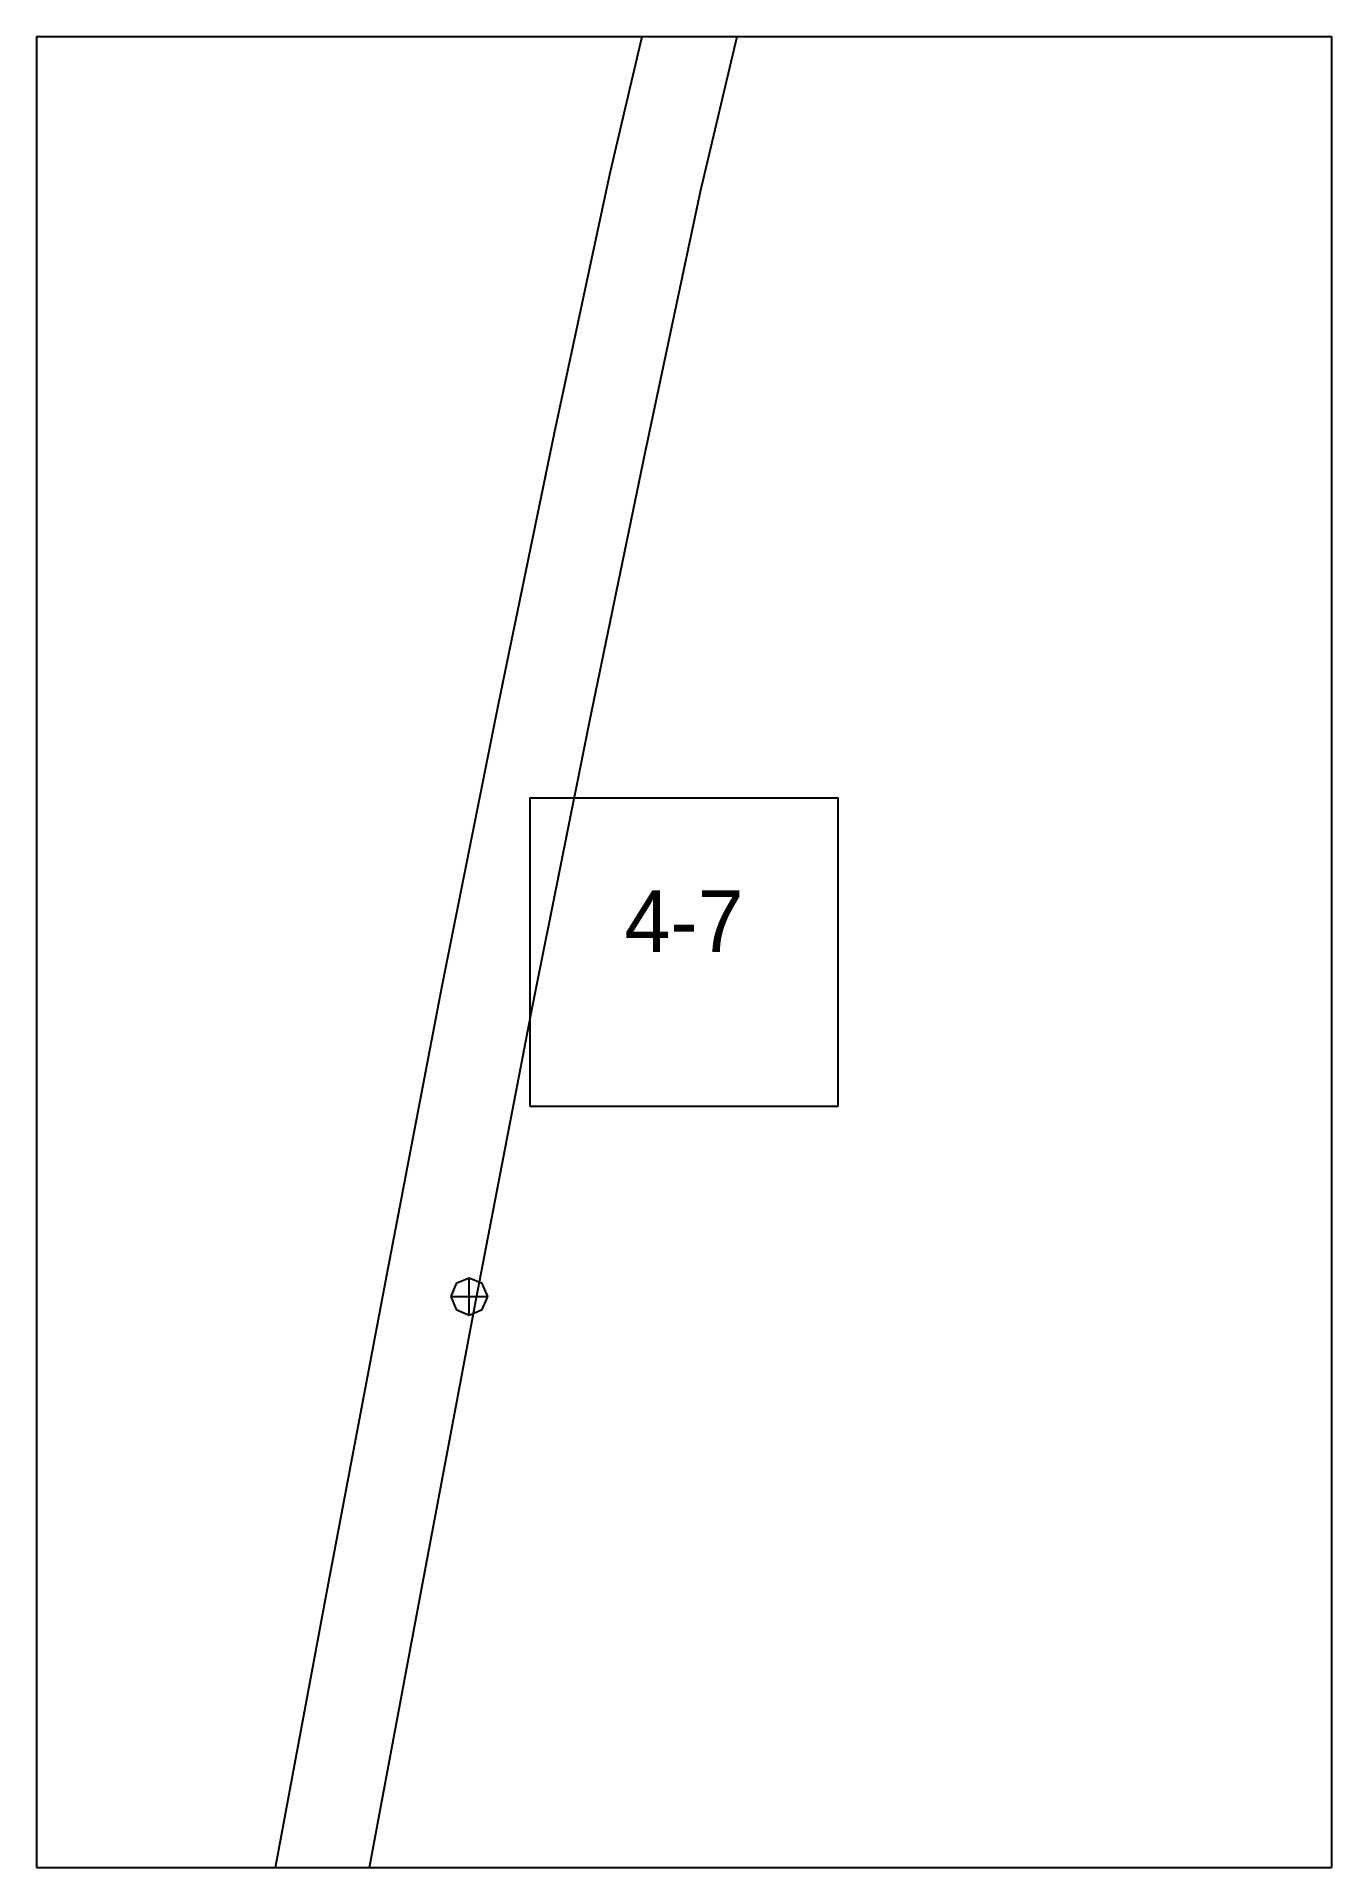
# Paper-space layout 'Plan 4-7' of a CAD drawing. Header units: metres, sheet in millimetres. Extents: x 0 to 210, y 0 to 297.
# The model-space entities are those that its viewports show. They can reach past a viewport. Long polylines and large blocks are cut down to what shows.
import ezdxf
from ezdxf.enums import TextEntityAlignment as Align

# ---------------------------------------------------------------- set-up
doc = ezdxf.new("R2010")
doc.units = ezdxf.units.M
for name, color, linetype in [('default', 7, 'Continuous'), ('TEXTLAYER', 7, 'Continuous'), ('VIEWPORTS', 7, 'Continuous')]:
    doc.layers.add(name, color=color, linetype=linetype)

msp = doc.modelspace()

# ---------------------------------------------------------------- linework, layer by layer
at = {"color": 9}
for p, q in [((1260, -594), (1260, -891)), ((1260, -594), (1260, -891)), ((1470, -594), (1470, -891)), ((1470, -594), (1470, -891)), ((1050, -891), (1260, -891)), ((1050, -891), (1260, -891)), ((1260, -891), (1470, -891)), ((1260, -891), (1260, -1188)), ((1260, -891), (1470, -891)), ((1260, -891), (1260, -1188)), ((1470, -891), (1680, -891)), ((1470, -891), (1470, -1188)), ((1470, -891), (1680, -891)), ((1470, -891), (1470, -1188)), ((1340, -1014.5), (1390, -1014.5)), ((1340, -1014.5), (1340, -1064.5)), ((1390, -1064.5), (1390, -1014.5)), ((1340, -1064.5), (1390, -1064.5)), ((1050, -1188), (1260, -1188)), ((1050, -1188), (1260, -1188)), ((1260, -1188), (1470, -1188)), ((1260, -1188), (1260, -1485)), ((1260, -1188), (1470, -1188)), ((1260, -1188), (1260, -1485)), ((1470, -1188), (1680, -1188)), ((1470, -1188), (1470, -1485)), ((1470, -1188), (1680, -1188)), ((1470, -1188), (1470, -1485))]:
    msp.add_line(p, q, dxfattribs=at)
at = {"layer": 'default', "color": 7, "linetype": 'Continuous'}
for p, q in [((1353, -913.12), (1362.48, -872.9)), ((1367.69, -916.15), (1377.15, -876.01)), ((1344.02, -955.3), (1353, -913.12)), ((1358.73, -958.26), (1367.69, -916.15)), ((1334.94, -999.32), (1344.02, -955.3)), ((1349.66, -1002.21), (1358.73, -958.26)), ((1325.74, -1045.24), (1334.94, -999.32)), ((1340.47, -1048.07), (1349.66, -1002.21)), ((1316.56, -1093.05), (1325.74, -1045.24)), ((1331.3, -1095.84), (1340.47, -1048.07)), ((1330.16, -1092.39), (1328.04, -1093.27)), ((1330.16, -1098.39), (1330.16, -1092.39)), ((1332.28, -1093.27), (1330.16, -1092.39)), ((1307.17, -1142.75), (1316.56, -1093.05)), ((1321.92, -1145.51), (1331.3, -1095.84)), ((1328.04, -1093.27), (1327.16, -1095.39)), ((1327.16, -1095.39), (1328.04, -1097.51)), ((1327.16, -1095.39), (1333.16, -1095.39)), ((1333.16, -1095.39), (1332.28, -1093.27)), ((1332.28, -1097.51), (1333.16, -1095.39)), ((1328.04, -1097.51), (1330.16, -1098.39)), ((1330.16, -1098.39), (1332.28, -1097.51)), ((1297.55, -1194.27), (1307.17, -1142.75)), ((1312.3, -1197), (1321.92, -1145.51))]:
    msp.add_line(p, q, dxfattribs=at)

# ---------------------------------------------------------------- texts
at = {"layer": 'TEXTLAYER', "color": 1}
msp.add_text('4-7', height=10, dxfattribs=at).set_placement((1365, -1039.5), align=Align.CENTER)

psp = doc.layouts.new('Plan 4-7')

# ---------------------------------------------------------------- viewports
at = {"layer": 'VIEWPORTS'}
psp.add_viewport(center=(105, 148.5), size=(210, 297), view_center_point=(1365, -1039.5), view_height=297, dxfattribs=at)

doc.saveas('drawing.dxf')
